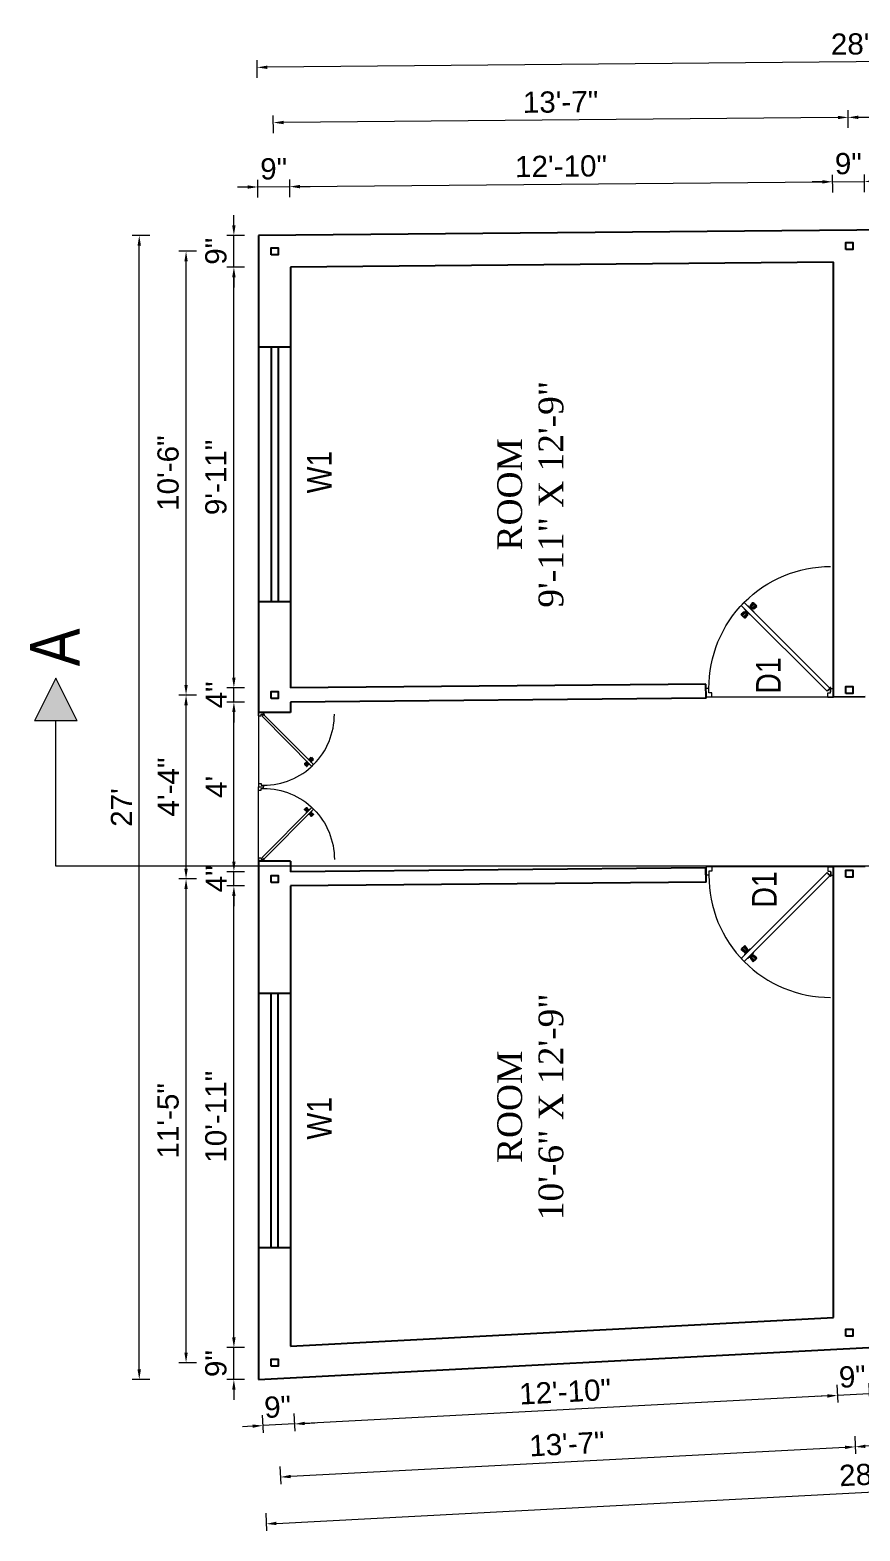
# Model space of a CAD drawing. Header units: inches. Extents: x 380359 to 404964, y -48881 to -44155.
# Drawn here: x 404428.2 to 404663, y -46523 to -46098.5 of the extents above; entities that cross this region are included whole.
import ezdxf

# ---------------------------------------------------------------- set-up
doc = ezdxf.new("R2010")
doc.units = ezdxf.units.IN
doc.header["$LTSCALE"] = 2
doc.header["$MEASUREMENT"] = 0
doc.header["$PDMODE"] = 34
doc.layers.get('0').update_dxf_attribs({"linetype": 'CONTINUOUS'})
doc.layers.get('DEFPOINTS').update_dxf_attribs({"color": 141, "linetype": 'CONTINUOUS'})
for name, color, linetype, lineweight in [('door', 20, 'CONTINUOUS', 35), ('DOOR & WIN', 1, 'CONTINUOUS', 25), ('PUERTAS', 7, 'CONTINUOUS', 9), ('steps', 253, 'CONTINUOUS', 20)]:
    doc.layers.add(name, color=color, linetype=linetype, lineweight=lineweight)
doc.styles.add('Lettring Text', font='arial.ttf')
doc.styles.get("Standard").update_dxf_attribs({"font": 'ARIALN.TTF'})
doc.dimstyles.new('Copy of Standard', dxfattribs={"dimtxt": 6, "dimasz": 2.875, "dimexe": 2, "dimexo": 4, "dimgap": 2, "dimtad": 1, "dimdec": 0, "dimrnd": 1, "dimzin": 0, "dimdsep": 46, "dimlunit": 4, "dimtxsty": 'Lettring Text', "dimcen": 0.1, "dimclrd": 7, "dimclre": 7, "dimclrt": 7, "dimazin": 0, "dimtfac": 0.645, "dimtdec": 0, "dimtmove": 1, "dimatfit": 0, "dimfxl": 3, "dimfxlon": 1, "dimtfillclr": 256, "dimtolj": 1, "dimtzin": 0, "dimlwd": -1, "dimlwe": -1, "dimarcsym": 2})

# ---------------------------------------------------------------- blocks, each defined once
blk = doc.blocks.new('2ft6in')
at = {"layer": 'PUERTAS', "color": 2}
for p, q in [((0.84, 2.1), (21.02, 22.28)), ((21.71, 21.6), (1.47, 1.37)), ((18.33, 21.76), (18.31, 21.77)), ((21.71, 21.6), (21.02, 22.28)), ((21.18, 18.9), (21.2, 18.89)), ((0, 2), (0, 0)), ((0.6, 2), (0, 2)), ((1.33, 0), (0, 0)), ((0.6, 1.26), (0.6, 2.04)), ((0.67, 1.26), (0.6, 1.26)), ((0.67, 1.26), (0.67, 2.01)), ((0.67, 1), (0.67, 1.26)), ((1.33, 1), (0.67, 1)), ((1.31, 1.53), (0.79, 2.06)), ((1.36, 1.58), (0.81, 2.12)), ((1.36, 1.58), (1.31, 1.53)), ((1.47, 1.37), (1.31, 1.53)), ((1.33, 0), (1.33, 1)), ((28.67, 0), (28.67, 1)), ((28.67, 1), (29.33, 1)), ((28.67, 0), (30, 0)), ((29.33, 1), (29.33, 2)), ((29.33, 2), (30, 2)), ((30, 0), (30, 2))]:
    blk.add_line(p, q, dxfattribs=at)
at = {"layer": 'PUERTAS', "color": 8}
for p, q in [((18.81, 20.78), (18.04, 21.4)), ((18.86, 20.83), (18.08, 21.46)), ((18.95, 20.92), (18.2, 21.58)), ((18.44, 21.9), (18.31, 21.77)), ((19.07, 21.03), (18.34, 21.72)), ((18.44, 21.9), (18.56, 22.02)), ((18.58, 22.01), (18.56, 22.02)), ((19.3, 21.26), (18.61, 22)), ((19.42, 21.38), (18.75, 22.14)), ((19.51, 21.48), (18.88, 22.26)), ((18.91, 20.27), (19.19, 20.69)), ((19.55, 21.53), (18.93, 22.3)), ((19.13, 20.8), (19.03, 20.9)), ((19.15, 20.82), (19.05, 20.92)), ((19.09, 20.44), (19.25, 20.76)), ((19.19, 20.87), (19.1, 20.96)), ((19.25, 20.93), (19.16, 21.02)), ((19.28, 20.63), (19.32, 20.83)), ((19.4, 21.08), (19.31, 21.17)), ((19.47, 21.15), (19.38, 21.24)), ((19.43, 20.78), (19.4, 20.9)), ((19.51, 21.19), (19.42, 21.28)), ((19.55, 20.91), (19.43, 20.94)), ((19.53, 21.21), (19.44, 21.3)), ((19.7, 21.06), (19.51, 21.01)), ((19.89, 21.24), (19.58, 21.08)), ((20.07, 21.42), (19.64, 21.15)), ((19.69, 19.49), (20.12, 19.76)), ((19.87, 19.67), (20.18, 19.83)), ((20.06, 19.85), (20.25, 19.9)), ((20.21, 20), (20.33, 19.97)), ((20.21, 19.38), (20.83, 18.61)), ((20.23, 19.7), (20.32, 19.61)), ((20.25, 19.72), (20.34, 19.63)), ((20.25, 19.43), (20.88, 18.65)), ((20.29, 19.76), (20.38, 19.67)), ((20.33, 20.13), (20.36, 20.01)), ((20.34, 19.53), (21, 18.77)), ((20.36, 19.83), (20.45, 19.74)), ((20.48, 20.28), (20.44, 20.08)), ((20.46, 19.64), (21.14, 18.91)), ((20.5, 19.98), (20.6, 19.89)), ((20.67, 20.47), (20.51, 20.15)), ((20.85, 20.64), (20.57, 20.22)), ((20.57, 20.04), (20.66, 19.95)), ((20.61, 20.09), (20.7, 19.99)), ((20.63, 20.11), (20.72, 20.01)), ((20.69, 19.87), (21.42, 19.19)), ((20.81, 19.99), (21.56, 19.33)), ((20.9, 20.08), (21.68, 19.45)), ((20.95, 20.13), (21.72, 19.51)), ((21.32, 19.01), (21.2, 18.89)), ((21.32, 19.01), (21.44, 19.14)), ((21.43, 19.15), (21.44, 19.14)), ((0, 0), (30, 0))]:
    blk.add_line(p, q, dxfattribs=at)
at = {"layer": 'PUERTAS', "color": 1}
for p, q in [((18.06, 21.44), (18.48, 21.86)), ((18.74, 20.79), (18.06, 21.34)), ((18.08, 21.51), (18.45, 21.88)), ((18.11, 21.49), (18.08, 21.51)), ((18.82, 22.25), (18.45, 21.88)), ((18.9, 22.28), (18.48, 21.86)), ((18.84, 22.23), (18.82, 22.25)), ((18.83, 20.8), (19.18, 21.15)), ((18.84, 20.21), (19.1, 20.6)), ((18.85, 20.11), (18.84, 20.12)), ((18.92, 20.89), (18.93, 20.88)), ((19.54, 21.59), (18.99, 22.27)), ((19.02, 20.88), (19.24, 21.1)), ((19.12, 20.8), (19.03, 20.89)), ((19.1, 20.7), (19.11, 20.69)), ((19.1, 20.6), (19.1, 20.6)), ((19.11, 20.79), (19.33, 21.01)), ((19.54, 21.5), (19.18, 21.15)), ((19.45, 21.31), (19.24, 21.1)), ((19.55, 21.22), (19.33, 21.01)), ((19.45, 21.41), (19.45, 21.41)), ((19.54, 21.22), (19.45, 21.31)), ((19.53, 19.43), (19.54, 19.42)), ((19.64, 21.23), (19.64, 21.23)), ((19.64, 19.42), (20.02, 19.67)), ((19.74, 21.24), (19.73, 21.23)), ((20.12, 21.49), (19.74, 21.24)), ((20.02, 19.67), (20.03, 19.68)), ((20.12, 19.68), (20.12, 19.68)), ((20.21, 19.69), (20.43, 19.9)), ((20.22, 21.48), (20.22, 21.49)), ((20.22, 19.41), (20.57, 19.76)), ((20.22, 19.69), (20.31, 19.6)), ((20.22, 19.32), (20.76, 18.64)), ((20.31, 19.6), (20.52, 19.81)), ((20.31, 19.5), (20.31, 19.5)), ((20.65, 20.12), (20.43, 19.9)), ((20.74, 20.03), (20.52, 19.81)), ((20.93, 20.11), (20.57, 19.76)), ((20.64, 20.11), (20.73, 20.02)), ((20.66, 20.31), (20.65, 20.31)), ((20.65, 20.21), (20.65, 20.22)), ((20.91, 20.7), (20.66, 20.31)), ((20.84, 20.02), (20.83, 20.03)), ((20.86, 18.63), (21.28, 19.05)), ((20.91, 20.8), (20.91, 20.79)), ((20.91, 18.68), (20.94, 18.66)), ((20.94, 18.66), (21.31, 19.03)), ((21.02, 20.12), (21.7, 19.57)), ((21.7, 19.47), (21.28, 19.05)), ((21.67, 19.4), (21.31, 19.03)), ((21.65, 19.42), (21.67, 19.4))]:
    blk.add_line(p, q, dxfattribs=at)
at = {"layer": 'PUERTAS', "color": 2}
for radius in [0.129, 0.0627]:
    blk.add_circle((0.68, 2.14), radius, dxfattribs=at)
at = {"layer": 'PUERTAS', "color": 8}
blk.add_arc((0.68, 2.14), 28.65, 359.72845, 90.03333, dxfattribs=at)
at = {"layer": 'PUERTAS', "color": 1}
for centre, start, end in [((18.78, 20.84), 231.07637, 315), ((18.89, 20.16), 135, 225), ((18.94, 22.23), 38.92363, 135), ((18.97, 20.93), 225, 315), ((19.16, 20.74), 135, 219.74275), ((19.06, 20.65), 315, 39.74275), ((19.4, 21.36), 315, 45), ((19.49, 21.55), 315, 38.92363), ((19.59, 19.47), 225, 315), ((19.6, 21.18), 50.25725, 135), ((19.68, 21.28), 230.25725, 315), ((20.07, 19.63), 50.25725, 135), ((20.17, 21.44), 45, 135), ((20.16, 19.73), 230.25725, 315), ((20.27, 19.36), 135, 218.92363), ((20.35, 19.55), 135, 225), ((20.7, 20.26), 135, 219.74275), ((20.6, 20.17), 315, 39.74275), ((20.78, 19.98), 45, 135), ((20.82, 18.68), 218.92363, 315), ((20.87, 20.75), 315, 45), ((20.98, 20.07), 51.07637, 135), ((21.65, 19.52), 315, 51.07637)]:
    blk.add_arc(centre, 0.0667, start, end, dxfattribs=at)
blk = doc.blocks.new('*U224')
at = {"color": 3, "xscale": -1}
blk.add_blockref('2ft6in', (42, 0), dxfattribs=at)
blk = doc.blocks.new('MAIN DLOOR')
at = {"layer": 'door', "color": 3, "yscale": 0.7999999999374268, "zscale": 0.7999999998966563, "rotation": 180}
for p, xscale in [((11264.75, 306.61), 0.7999999999592546), ((11245.55, 306.61), -0.7999999999592546)]:
    blk.add_blockref('*U224', p, dxfattribs=dict(at, xscale=xscale))
blk = doc.blocks.new('3ft')
at = {"layer": 'PUERTAS', "color": 6}
for p, q in [((1.01, 2.52), (25.23, 26.74)), ((26.05, 25.92), (1.77, 1.64)), ((26.05, 25.92), (25.23, 26.74)), ((0, 2.4), (0, 0)), ((0.72, 2.4), (0, 2.4)), ((1.6, 0), (0, 0)), ((0.72, 1.52), (0.72, 2.44)), ((0.8, 1.52), (0.72, 1.52)), ((0.8, 1.52), (0.8, 2.41)), ((0.8, 1.2), (0.8, 1.52)), ((1.6, 1.2), (0.8, 1.2)), ((1.57, 1.84), (0.94, 2.47)), ((1.63, 1.89), (0.97, 2.55)), ((1.63, 1.89), (1.57, 1.84)), ((1.77, 1.64), (1.57, 1.84)), ((1.6, 0), (1.6, 1.2)), ((34.4, 0), (34.4, 1.2)), ((34.4, 1.2), (35.2, 1.2)), ((34.4, 0), (36, 0)), ((35.2, 1.2), (35.2, 2.4)), ((35.2, 2.4), (36, 2.4)), ((36, 0), (36, 2.4))]:
    blk.add_line(p, q, dxfattribs=at)
at = {"layer": 'PUERTAS', "color": 8}
for p, q in [((22.57, 24.94), (21.65, 25.68)), ((22.63, 24.99), (21.69, 25.75)), ((22.74, 25.1), (21.84, 25.9)), ((22.13, 26.28), (21.98, 26.13)), ((22.88, 25.24), (22.01, 26.06)), ((22.13, 26.28), (22.27, 26.42)), ((22.29, 26.41), (22.27, 26.42)), ((23.16, 25.52), (22.34, 26.39)), ((23.3, 25.66), (22.5, 26.56)), ((23.41, 25.77), (22.65, 26.71)), ((23.46, 25.83), (22.72, 26.75)), ((23.36, 25.37), (23.25, 25.49)), ((23.41, 25.43), (23.3, 25.54)), ((23.44, 25.45), (23.33, 25.56)), ((23.87, 25.49), (23.49, 25.3)), ((24.08, 25.71), (23.57, 25.38)), ((22.69, 24.32), (23.02, 24.83)), ((22.95, 24.96), (22.84, 25.07)), ((22.98, 24.99), (22.86, 25.1)), ((23.03, 25.04), (22.91, 25.15)), ((22.91, 24.53), (23.1, 24.91)), ((23.11, 25.12), (22.99, 25.23)), ((23.13, 24.76), (23.18, 24.99)), ((23.28, 25.3), (23.17, 25.41)), ((23.31, 24.94), (23.28, 25.08)), ((23.46, 25.09), (23.32, 25.13)), ((23.64, 25.27), (23.41, 25.22)), ((23.63, 23.38), (24.14, 23.72)), ((23.84, 23.6), (24.22, 23.79)), ((24.07, 23.82), (24.3, 23.88)), ((24.25, 24), (24.39, 23.97)), ((24.25, 23.26), (24.99, 22.34)), ((24.27, 23.64), (24.38, 23.53)), ((24.3, 23.67), (24.41, 23.56)), ((24.3, 23.32), (25.06, 22.38)), ((24.35, 23.72), (24.46, 23.61)), ((24.4, 24.15), (24.43, 24.01)), ((24.41, 23.43), (25.2, 22.53)), ((24.43, 23.8), (24.54, 23.69)), ((24.58, 24.33), (24.52, 24.1)), ((24.55, 23.57), (25.37, 22.7)), ((24.6, 23.97), (24.72, 23.86)), ((24.8, 24.56), (24.61, 24.18)), ((25.02, 24.77), (24.68, 24.26)), ((24.68, 24.05), (24.79, 23.94)), ((24.73, 24.1), (24.85, 23.99)), ((24.76, 24.13), (24.87, 24.02)), ((24.83, 23.85), (25.7, 23.03)), ((24.97, 23.99), (25.87, 23.2)), ((25.08, 24.1), (26.02, 23.34)), ((25.14, 24.15), (26.06, 23.41)), ((25.58, 22.82), (25.43, 22.67)), ((25.58, 22.82), (25.73, 22.97)), ((25.72, 22.98), (25.73, 22.97)), ((0, 0), (36, 0))]:
    blk.add_line(p, q, dxfattribs=at)
at = {"layer": 'PUERTAS', "color": 1}
for p, q in [((21.67, 25.73), (22.17, 26.23)), ((22.49, 24.95), (21.67, 25.61)), ((21.7, 25.82), (22.14, 26.26)), ((21.73, 25.79), (21.7, 25.82)), ((22.58, 26.7), (22.14, 26.26)), ((22.67, 26.73), (22.17, 26.23)), ((22.61, 26.67), (22.58, 26.7)), ((23.45, 25.91), (22.79, 26.73)), ((23.44, 25.81), (23.02, 25.38)), ((23.34, 25.58), (23.08, 25.32)), ((23.46, 25.47), (23.19, 25.21)), ((23.33, 25.7), (23.34, 25.69)), ((23.45, 25.46), (23.33, 25.57)), ((23.57, 25.47), (23.57, 25.47)), ((24.15, 25.79), (23.68, 25.48)), ((23.68, 25.48), (23.68, 25.48)), ((24.27, 25.78), (24.26, 25.79)), ((22.6, 24.96), (23.02, 25.38)), ((22.61, 24.25), (22.92, 24.72)), ((22.62, 24.13), (22.61, 24.14)), ((22.7, 25.07), (22.71, 25.06)), ((22.82, 25.06), (23.08, 25.32)), ((22.94, 24.95), (22.83, 25.07)), ((22.92, 24.72), (22.92, 24.72)), ((22.93, 24.94), (23.19, 25.21)), ((22.93, 24.84), (22.93, 24.83)), ((23.44, 23.31), (23.45, 23.3)), ((23.56, 23.3), (24.03, 23.61)), ((24.03, 23.61), (24.03, 23.62)), ((24.14, 23.62), (24.14, 23.62)), ((24.25, 23.62), (24.51, 23.89)), ((24.26, 23.29), (24.69, 23.71)), ((24.26, 23.63), (24.37, 23.52)), ((24.26, 23.18), (24.92, 22.37)), ((24.37, 23.52), (24.63, 23.77)), ((24.37, 23.4), (24.37, 23.4)), ((24.78, 24.15), (24.51, 23.89)), ((24.89, 24.03), (24.63, 23.77)), ((25.11, 24.14), (24.69, 23.71)), ((24.77, 24.14), (24.88, 24.03)), ((24.79, 24.38), (24.78, 24.37)), ((24.78, 24.26), (24.78, 24.26)), ((25.1, 24.84), (24.79, 24.38)), ((25, 24.03), (25, 24.03)), ((25.04, 22.36), (25.54, 22.86)), ((25.09, 24.96), (25.1, 24.95)), ((25.1, 22.42), (25.13, 22.39)), ((25.13, 22.39), (25.57, 22.83)), ((25.22, 24.14), (26.03, 23.48)), ((26.04, 23.37), (25.54, 22.86)), ((26.01, 23.27), (25.57, 22.83)), ((25.98, 23.3), (26.01, 23.27))]:
    blk.add_line(p, q, dxfattribs=at)
at = {"layer": 'PUERTAS', "color": 2}
for p, q in [((21.99, 26.11), (21.98, 26.13)), ((25.42, 22.68), (25.43, 22.67))]:
    blk.add_line(p, q, dxfattribs=at)
at = {"layer": 'PUERTAS', "color": 6}
for radius in [0.155, 0.0752]:
    blk.add_circle((0.82, 2.56), radius, dxfattribs=at)
blk.add_arc((0.82, 2.56), 34.38, 359.7285, 90.0333, dxfattribs=at)
at = {"layer": 'PUERTAS', "color": 1}
for centre, start, end in [((22.73, 26.68), 38.9236, 135), ((23.28, 25.63), 315, 45), ((23.39, 25.86), 315, 38.9236), ((23.51, 25.41), 50.2572, 135), ((23.62, 25.53), 230.2572, 315), ((24.2, 25.73), 45, 135), ((22.54, 25.01), 231.0764, 315), ((22.67, 24.2), 135, 225), ((22.77, 25.12), 225, 315), ((22.99, 24.89), 135, 219.7428), ((22.87, 24.78), 315, 39.7428), ((23.51, 23.36), 225, 315), ((24.09, 23.56), 50.2572, 135), ((24.2, 23.68), 230.2572, 315), ((24.32, 23.23), 135, 218.9236), ((24.42, 23.46), 135, 225), ((24.84, 24.31), 135, 219.7428), ((24.72, 24.21), 315, 39.7428), ((24.94, 23.98), 45, 135), ((24.98, 22.42), 218.9236, 315), ((25.04, 24.89), 315, 45), ((25.17, 24.08), 51.0764, 135), ((25.98, 23.42), 315, 51.0764)]:
    blk.add_arc(centre, 0.08, start, end, dxfattribs=at)
blk = doc.blocks.new('*U222')
at = {"color": 3, "xscale": -1}
blk.add_blockref('3ft', (42, 0), dxfattribs=at)
blk = doc.blocks.new('*D497')
at = {"layer": 'DEFPOINTS', "color": 0, "ltscale": 0.5, "transparency": 16777216}
for p in [(404485.9, -46471.16), (404492.9, -46471.16), (404492.9, -46480.17)]:
    blk.add_point(p, dxfattribs=at)
at = {"layer": 'steps', "color": 7, "ltscale": 0.5, "transparency": 16777216}
for p, q in [((404485.9, -46468.28), (404485.9, -46465.41)), ((404488.9, -46471.16), (404483.9, -46471.16)), ((404485.9, -46480.17), (404485.9, -46471.16)), ((404488.9, -46480.17), (404483.9, -46480.17)), ((404485.9, -46483.05), (404485.9, -46485.92))]:
    blk.add_line(p, q, dxfattribs=at)
for points in [[(404485.42, -46468.28), (404486.38, -46468.28), (404485.9, -46471.16)], [(404485.42, -46483.05), (404486.38, -46483.05), (404485.9, -46480.17)]]:
    blk.add_solid(points, dxfattribs=at)
at = {"layer": 'steps', "color": 7, "ltscale": 0.5, "transparency": 16777216, "insert": (404480.84, -46475.66), "char_height": 6, "attachment_point": 5, "rotation": 90, "style": 'Lettring Text'}
blk.add_mtext('\\A1;9"', dxfattribs=at)
blk = doc.blocks.new('*D498')
at = {"layer": 'DEFPOINTS', "color": 0, "ltscale": 0.5, "transparency": 16777216}
for p in [(404485.9, -46340.57), (404501.9, -46340.57), (404492.9, -46471.16)]:
    blk.add_point(p, dxfattribs=at)
at = {"layer": 'steps', "color": 7, "ltscale": 0.5, "transparency": 16777216}
for p, q in [((404488.9, -46340.57), (404483.9, -46340.57)), ((404485.9, -46468.28), (404485.9, -46343.44)), ((404488.9, -46471.16), (404483.9, -46471.16))]:
    blk.add_line(p, q, dxfattribs=at)
for points in [[(404485.42, -46343.44), (404486.38, -46343.44), (404485.9, -46340.57)], [(404485.42, -46468.28), (404486.38, -46468.28), (404485.9, -46471.16)]]:
    blk.add_solid(points, dxfattribs=at)
at = {"layer": 'steps', "color": 7, "ltscale": 0.5, "transparency": 16777216, "insert": (404480.84, -46405.86), "char_height": 6, "attachment_point": 5, "rotation": 90, "style": 'Lettring Text'}
blk.add_mtext('\\A1;10\'-11"', dxfattribs=at)
blk = doc.blocks.new('*D499')
at = {"layer": 'DEFPOINTS', "color": 0, "ltscale": 0.5, "transparency": 16777216}
for p in [(404485.9, -46336.57), (404501.9, -46336.57), (404501.9, -46340.57)]:
    blk.add_point(p, dxfattribs=at)
at = {"layer": 'steps', "color": 7, "ltscale": 0.5, "transparency": 16777216}
for p, q in [((404485.9, -46333.69), (404485.9, -46330.82)), ((404488.9, -46336.57), (404483.9, -46336.57)), ((404485.9, -46340.57), (404485.9, -46336.57)), ((404488.9, -46340.57), (404483.9, -46340.57)), ((404485.9, -46343.44), (404485.9, -46346.32))]:
    blk.add_line(p, q, dxfattribs=at)
for points in [[(404485.42, -46333.69), (404486.38, -46333.69), (404485.9, -46336.57)], [(404485.42, -46343.44), (404486.38, -46343.44), (404485.9, -46340.57)]]:
    blk.add_solid(points, dxfattribs=at)
at = {"layer": 'steps', "color": 7, "ltscale": 0.5, "transparency": 16777216, "insert": (404480.9, -46338.57), "char_height": 6, "attachment_point": 5, "rotation": 90, "style": 'Lettring Text'}
blk.add_mtext('\\A1;4"', dxfattribs=at)
blk = doc.blocks.new('*D500')
at = {"layer": 'DEFPOINTS', "color": 0, "ltscale": 0.5, "transparency": 16777216}
for p in [(404485.9, -46288.57), (404501.9, -46288.57), (404501.9, -46336.57)]:
    blk.add_point(p, dxfattribs=at)
at = {"layer": 'steps', "color": 7, "ltscale": 0.5, "transparency": 16777216}
for p, q in [((404488.9, -46288.57), (404483.9, -46288.57)), ((404485.9, -46333.69), (404485.9, -46291.44)), ((404488.9, -46336.57), (404483.9, -46336.57))]:
    blk.add_line(p, q, dxfattribs=at)
for points in [[(404485.42, -46291.44), (404486.38, -46291.44), (404485.9, -46288.57)], [(404485.42, -46333.69), (404486.38, -46333.69), (404485.9, -46336.57)]]:
    blk.add_solid(points, dxfattribs=at)
at = {"layer": 'steps', "color": 7, "ltscale": 0.5, "transparency": 16777216, "insert": (404480.9, -46312.57), "char_height": 6, "attachment_point": 5, "rotation": 90, "style": 'Lettring Text'}
blk.add_mtext("\\A1;4'", dxfattribs=at)
blk = doc.blocks.new('*D501')
at = {"layer": 'DEFPOINTS', "color": 0, "ltscale": 0.5, "transparency": 16777216}
for p in [(404485.9, -46284.57), (404501.9, -46284.57), (404501.9, -46288.57)]:
    blk.add_point(p, dxfattribs=at)
at = {"layer": 'steps', "color": 7, "ltscale": 0.5, "transparency": 16777216}
for p, q in [((404485.9, -46281.69), (404485.9, -46278.82)), ((404488.9, -46284.57), (404483.9, -46284.57)), ((404485.9, -46288.57), (404485.9, -46284.57)), ((404488.9, -46288.57), (404483.9, -46288.57)), ((404485.9, -46291.44), (404485.9, -46294.32))]:
    blk.add_line(p, q, dxfattribs=at)
for points in [[(404485.42, -46281.69), (404486.38, -46281.69), (404485.9, -46284.57)], [(404485.42, -46291.44), (404486.38, -46291.44), (404485.9, -46288.57)]]:
    blk.add_solid(points, dxfattribs=at)
at = {"layer": 'steps', "color": 7, "ltscale": 0.5, "transparency": 16777216, "insert": (404480.9, -46286.57), "char_height": 6, "attachment_point": 5, "rotation": 90, "style": 'Lettring Text'}
blk.add_mtext('\\A1;4"', dxfattribs=at)
blk = doc.blocks.new('*D502')
at = {"layer": 'DEFPOINTS', "color": 0, "ltscale": 0.5, "transparency": 16777216}
for p in [(404485.9, -46165.56), (404501.9, -46165.56), (404501.9, -46284.57)]:
    blk.add_point(p, dxfattribs=at)
at = {"layer": 'steps', "color": 7, "ltscale": 0.5, "transparency": 16777216}
for p, q in [((404488.9, -46165.56), (404483.9, -46165.56)), ((404485.9, -46281.69), (404485.9, -46168.44)), ((404488.9, -46284.57), (404483.9, -46284.57))]:
    blk.add_line(p, q, dxfattribs=at)
for points in [[(404485.42, -46168.44), (404486.38, -46168.44), (404485.9, -46165.56)], [(404485.42, -46281.69), (404486.38, -46281.69), (404485.9, -46284.57)]]:
    blk.add_solid(points, dxfattribs=at)
at = {"layer": 'steps', "color": 7, "ltscale": 0.5, "transparency": 16777216, "insert": (404480.84, -46225.06), "char_height": 6, "attachment_point": 5, "rotation": 90, "style": 'Lettring Text'}
blk.add_mtext('\\A1;9\'-11"', dxfattribs=at)
blk = doc.blocks.new('*D503')
at = {"layer": 'DEFPOINTS', "color": 0, "ltscale": 0.5, "transparency": 16777216}
for p in [(404485.9, -46156.64), (404492.9, -46156.64), (404501.9, -46165.56)]:
    blk.add_point(p, dxfattribs=at)
at = {"layer": 'steps', "color": 7, "ltscale": 0.5, "transparency": 16777216}
for p, q in [((404485.9, -46153.77), (404485.9, -46150.89)), ((404488.9, -46156.64), (404483.9, -46156.64)), ((404485.9, -46165.56), (404485.9, -46156.64)), ((404488.9, -46165.56), (404483.9, -46165.56)), ((404485.9, -46168.44), (404485.9, -46171.31))]:
    blk.add_line(p, q, dxfattribs=at)
for points in [[(404485.42, -46153.77), (404486.38, -46153.77), (404485.9, -46156.64)], [(404485.42, -46168.44), (404486.38, -46168.44), (404485.9, -46165.56)]]:
    blk.add_solid(points, dxfattribs=at)
at = {"layer": 'steps', "color": 7, "ltscale": 0.5, "transparency": 16777216, "insert": (404480.84, -46161.1), "char_height": 6, "attachment_point": 5, "rotation": 90, "style": 'Lettring Text'}
blk.add_mtext('\\A1;9"', dxfattribs=at)
blk = doc.blocks.new('*D504')
at = {"layer": 'DEFPOINTS', "color": 0, "ltscale": 0.5, "transparency": 16777216}
for p in [(404472.37, -46338.61), (404497.4, -46338.61), (404497.4, -46475.43)]:
    blk.add_point(p, dxfattribs=at)
at = {"layer": 'steps', "color": 7, "ltscale": 0.5, "transparency": 16777216}
for p, q in [((404475.37, -46338.61), (404470.37, -46338.61)), ((404472.37, -46472.55), (404472.37, -46341.48)), ((404475.37, -46475.43), (404470.37, -46475.43))]:
    blk.add_line(p, q, dxfattribs=at)
for points in [[(404471.89, -46341.48), (404472.85, -46341.48), (404472.37, -46338.61)], [(404471.89, -46472.55), (404472.85, -46472.55), (404472.37, -46475.43)]]:
    blk.add_solid(points, dxfattribs=at)
at = {"layer": 'steps', "color": 7, "ltscale": 0.5, "transparency": 16777216, "insert": (404467.31, -46407.02), "char_height": 6, "attachment_point": 5, "rotation": 90, "style": 'Lettring Text'}
blk.add_mtext('\\A1;11\'-5"', dxfattribs=at)
blk = doc.blocks.new('*D505')
at = {"layer": 'DEFPOINTS', "color": 0, "ltscale": 0.5, "transparency": 16777216}
for p in [(404472.37, -46286.61), (404497.4, -46286.61), (404497.4, -46338.61)]:
    blk.add_point(p, dxfattribs=at)
at = {"layer": 'steps', "color": 7, "ltscale": 0.5, "transparency": 16777216}
for p, q in [((404475.37, -46286.61), (404470.37, -46286.61)), ((404472.37, -46335.73), (404472.37, -46289.48)), ((404475.37, -46338.61), (404470.37, -46338.61))]:
    blk.add_line(p, q, dxfattribs=at)
for points in [[(404471.89, -46289.48), (404472.85, -46289.48), (404472.37, -46286.61)], [(404471.89, -46335.73), (404472.85, -46335.73), (404472.37, -46338.61)]]:
    blk.add_solid(points, dxfattribs=at)
at = {"layer": 'steps', "color": 7, "ltscale": 0.5, "transparency": 16777216, "insert": (404467.37, -46312.61), "char_height": 6, "attachment_point": 5, "rotation": 90, "style": 'Lettring Text'}
blk.add_mtext('\\A1;4\'-4"', dxfattribs=at)
blk = doc.blocks.new('*D506')
at = {"layer": 'DEFPOINTS', "color": 0, "ltscale": 0.5, "transparency": 16777216}
for p in [(404472.37, -46161.1), (404497.4, -46161.1), (404497.4, -46286.61)]:
    blk.add_point(p, dxfattribs=at)
at = {"layer": 'steps', "color": 7, "ltscale": 0.5, "transparency": 16777216}
for p, q in [((404475.37, -46161.1), (404470.37, -46161.1)), ((404472.37, -46283.73), (404472.37, -46163.98)), ((404475.37, -46286.61), (404470.37, -46286.61))]:
    blk.add_line(p, q, dxfattribs=at)
for points in [[(404471.89, -46163.98), (404472.85, -46163.98), (404472.37, -46161.1)], [(404471.89, -46283.73), (404472.85, -46283.73), (404472.37, -46286.61)]]:
    blk.add_solid(points, dxfattribs=at)
at = {"layer": 'steps', "color": 7, "ltscale": 0.5, "transparency": 16777216, "insert": (404467.31, -46223.85), "char_height": 6, "attachment_point": 5, "rotation": 90, "style": 'Lettring Text'}
blk.add_mtext('\\A1;10\'-6"', dxfattribs=at)
blk = doc.blocks.new('*D507')
at = {"layer": 'DEFPOINTS', "color": 0, "ltscale": 0.5, "transparency": 16777216}
for p in [(404459.13, -46156.64), (404492.9, -46156.64), (404492.9, -46480.17)]:
    blk.add_point(p, dxfattribs=at)
at = {"layer": 'steps', "color": 7, "ltscale": 0.5, "transparency": 16777216}
for p, q in [((404462.13, -46156.64), (404457.13, -46156.64)), ((404459.13, -46477.3), (404459.13, -46159.52)), ((404462.13, -46480.17), (404457.13, -46480.17))]:
    blk.add_line(p, q, dxfattribs=at)
for points in [[(404458.65, -46159.52), (404459.61, -46159.52), (404459.13, -46156.64)], [(404458.65, -46477.3), (404459.61, -46477.3), (404459.13, -46480.17)]]:
    blk.add_solid(points, dxfattribs=at)
at = {"layer": 'steps', "color": 7, "ltscale": 0.5, "transparency": 16777216, "insert": (404454.12, -46318.41), "char_height": 6, "attachment_point": 5, "rotation": 90, "style": 'Lettring Text'}
blk.add_mtext("\\A1;27'", dxfattribs=at)
blk = doc.blocks.new('*D510')
at = {"layer": 'DEFPOINTS', "color": 0, "ltscale": 0.5, "transparency": 16777216}
for p in [(404655.44, -46462.14), (404664.44, -46462.14), (404656.62, -46484.67)]:
    blk.add_point(p, dxfattribs=at)
at = {"layer": 'steps', "color": 7, "ltscale": 0.5, "transparency": 16777216}
for p, q in [((404656.46, -46481.67), (404656.72, -46486.66)), ((404665.44, -46481.2), (404665.7, -46486.19)), ((404653.75, -46484.82), (404650.88, -46484.97)), ((404665.59, -46484.2), (404656.62, -46484.67)), ((404668.47, -46484.04), (404671.34, -46483.89))]:
    blk.add_line(p, q, dxfattribs=at)
for points in [[(404668.44, -46483.57), (404668.49, -46484.52), (404665.59, -46484.2)], [(404653.72, -46484.34), (404653.77, -46485.3), (404656.62, -46484.67)]]:
    blk.add_solid(points, dxfattribs=at)
at = {"layer": 'steps', "color": 7, "ltscale": 0.5, "transparency": 16777216, "insert": (404660.84, -46479.37), "char_height": 6, "attachment_point": 5, "rotation": 3.008, "style": 'Lettring Text'}
blk.add_mtext('\\A1;9"', dxfattribs=at)
blk = doc.blocks.new('*D511')
at = {"layer": 'DEFPOINTS', "color": 0, "ltscale": 0.5, "transparency": 16777216}
for p in [(404655.44, -46462.14), (404501.9, -46470.69), (404503.06, -46492.74)]:
    blk.add_point(p, dxfattribs=at)
at = {"layer": 'steps', "color": 7, "ltscale": 0.5, "transparency": 16777216}
for p, q in [((404656.46, -46481.67), (404656.72, -46486.66)), ((404653.75, -46484.82), (404505.93, -46492.59)), ((404502.9, -46489.74), (404503.16, -46494.73))]:
    blk.add_line(p, q, dxfattribs=at)
for points in [[(404653.72, -46484.34), (404653.77, -46485.3), (404656.62, -46484.67)], [(404505.9, -46492.11), (404505.96, -46493.06), (404503.06, -46492.74)]]:
    blk.add_solid(points, dxfattribs=at)
at = {"layer": 'steps', "color": 7, "ltscale": 0.5, "transparency": 16777216, "insert": (404579.57, -46483.64), "char_height": 6, "attachment_point": 5, "rotation": 3.008, "style": 'Lettring Text'}
blk.add_mtext('\\A1;12\'-10"', dxfattribs=at)
blk = doc.blocks.new('*D474')
at = {"layer": 'DEFPOINTS', "color": 0, "ltscale": 0.5, "transparency": 16777216}
for p in [(404501.9, -46470.69), (404492.9, -46471.16), (404494.06, -46493.21)]:
    blk.add_point(p, dxfattribs=at)
at = {"layer": 'steps', "color": 7, "ltscale": 0.5, "transparency": 16777216}
for p, q in [((404493.9, -46490.21), (404494.16, -46495.21)), ((404502.9, -46489.74), (404503.16, -46494.73)), ((404491.19, -46493.36), (404488.32, -46493.51)), ((404503.06, -46492.74), (404494.06, -46493.21)), ((404505.93, -46492.59), (404508.8, -46492.43))]:
    blk.add_line(p, q, dxfattribs=at)
for points in [[(404505.9, -46492.11), (404505.96, -46493.06), (404503.06, -46492.74)], [(404491.16, -46492.88), (404491.21, -46493.84), (404494.06, -46493.21)]]:
    blk.add_solid(points, dxfattribs=at)
at = {"layer": 'steps', "color": 7, "ltscale": 0.5, "transparency": 16777216, "insert": (404498.29, -46487.92), "char_height": 6, "attachment_point": 5, "rotation": 3.008, "style": 'Lettring Text'}
blk.add_mtext('\\A1;9"', dxfattribs=at)
blk = doc.blocks.new('*D475')
at = {"layer": 'DEFPOINTS', "color": 0, "ltscale": 0.5, "transparency": 16777216}
for p in [(404823.94, -46458.27), (404659.94, -46466.89), (404661.63, -46499.21)]:
    blk.add_point(p, dxfattribs=at)
at = {"layer": 'steps', "color": 7, "ltscale": 0.5, "transparency": 16777216}
for p, q in [((404825.48, -46487.6), (404825.74, -46492.59)), ((404822.76, -46490.74), (404664.51, -46499.06)), ((404661.48, -46496.21), (404661.74, -46501.21))]:
    blk.add_line(p, q, dxfattribs=at)
for points in [[(404822.74, -46490.26), (404822.79, -46491.22), (404825.63, -46490.59)], [(404664.48, -46498.58), (404664.53, -46499.54), (404661.63, -46499.21)]]:
    blk.add_solid(points, dxfattribs=at)
at = {"layer": 'steps', "color": 7, "ltscale": 0.5, "transparency": 16777216, "insert": (404743.37, -46489.84), "char_height": 6, "attachment_point": 5, "rotation": 3.008, "style": 'Lettring Text'}
blk.add_mtext('\\A1;13\'-8"', dxfattribs=at)
blk = doc.blocks.new('*D476')
at = {"layer": 'DEFPOINTS', "color": 0, "ltscale": 0.5, "transparency": 16777216}
for p in [(404659.94, -46466.89), (404497.4, -46475.43), (404499.1, -46507.75)]:
    blk.add_point(p, dxfattribs=at)
at = {"layer": 'steps', "color": 7, "ltscale": 0.5, "transparency": 16777216}
for p, q in [((404661.48, -46496.21), (404661.74, -46501.21)), ((404658.76, -46499.36), (404501.97, -46507.6)), ((404498.94, -46504.75), (404499.2, -46509.75))]:
    blk.add_line(p, q, dxfattribs=at)
for points in [[(404658.74, -46498.88), (404658.79, -46499.84), (404661.63, -46499.21)], [(404501.94, -46507.12), (404501.99, -46508.08), (404499.1, -46507.75)]]:
    blk.add_solid(points, dxfattribs=at)
at = {"layer": 'steps', "color": 7, "ltscale": 0.5, "transparency": 16777216, "insert": (404580.1, -46498.42), "char_height": 6, "attachment_point": 5, "rotation": 3.008, "style": 'Lettring Text'}
blk.add_mtext('\\A1;13\'-7"', dxfattribs=at)
blk = doc.blocks.new('*D477')
at = {"layer": 'DEFPOINTS', "color": 0, "ltscale": 0.5, "transparency": 16777216}
for p in [(404828.44, -46462.54), (404492.9, -46480.17), (404830.58, -46503.37)]:
    blk.add_point(p, dxfattribs=at)
at = {"layer": 'steps', "color": 7, "ltscale": 0.5, "transparency": 16777216}
for p, q in [((404830.42, -46500.38), (404830.69, -46505.37)), ((404497.92, -46520.85), (404827.71, -46503.52)), ((404494.89, -46518.01), (404495.15, -46523))]:
    blk.add_line(p, q, dxfattribs=at)
for points in [[(404827.69, -46503.04), (404827.74, -46504), (404830.58, -46503.37)], [(404497.89, -46520.38), (404497.94, -46521.33), (404495.05, -46521)]]:
    blk.add_solid(points, dxfattribs=at)
at = {"layer": 'steps', "color": 7, "ltscale": 0.5, "transparency": 16777216, "insert": (404662.55, -46507.13), "char_height": 6, "attachment_point": 5, "rotation": 3.008, "style": 'Lettring Text'}
blk.add_mtext("\\A1;28'", dxfattribs=at)
blk = doc.blocks.new('*D478')
at = {"layer": 'DEFPOINTS', "color": 0, "ltscale": 0.5, "transparency": 16777216}
for p in [(404501.69, -46142.83), (404492.9, -46165.64), (404501.9, -46165.56)]:
    blk.add_point(p, dxfattribs=at)
at = {"layer": 'steps', "color": 7, "ltscale": 0.5, "transparency": 16777216}
for p, q in [((404489.82, -46142.94), (404486.94, -46142.97)), ((404492.72, -46145.92), (404492.68, -46140.92)), ((404492.69, -46142.92), (404501.69, -46142.83)), ((404501.72, -46145.83), (404501.68, -46140.83)), ((404504.57, -46142.81), (404507.44, -46142.78))]:
    blk.add_line(p, q, dxfattribs=at)
for points in [[(404489.82, -46142.46), (404489.82, -46143.42), (404492.69, -46142.92)], [(404504.57, -46142.33), (404504.57, -46143.29), (404501.69, -46142.83)]]:
    blk.add_solid(points, dxfattribs=at)
at = {"layer": 'steps', "color": 7, "ltscale": 0.5, "transparency": 16777216, "insert": (404497.15, -46137.81), "char_height": 6, "attachment_point": 5, "rotation": 0.5182, "style": 'Lettring Text'}
blk.add_mtext('\\A1;9"', dxfattribs=at)
blk = doc.blocks.new('*D479')
at = {"layer": 'DEFPOINTS', "color": 0, "ltscale": 0.5, "transparency": 16777216}
for p in [(404655.23, -46141.45), (404655.44, -46164.17), (404501.9, -46165.56)]:
    blk.add_point(p, dxfattribs=at)
at = {"layer": 'steps', "color": 7, "ltscale": 0.5, "transparency": 16777216}
for p, q in [((404655.26, -46144.45), (404655.21, -46139.45)), ((404501.72, -46145.83), (404501.68, -46140.83)), ((404504.57, -46142.81), (404652.36, -46141.47))]:
    blk.add_line(p, q, dxfattribs=at)
for points in [[(404504.57, -46142.33), (404504.57, -46143.29), (404501.69, -46142.83)], [(404652.35, -46140.99), (404652.36, -46141.95), (404655.23, -46141.45)]]:
    blk.add_solid(points, dxfattribs=at)
at = {"layer": 'steps', "color": 7, "ltscale": 0.5, "transparency": 16777216, "insert": (404578.42, -46137.08), "char_height": 6, "attachment_point": 5, "rotation": 0.5182, "style": 'Lettring Text'}
blk.add_mtext('\\A1;12\'-10"', dxfattribs=at)
blk = doc.blocks.new('*D480')
at = {"layer": 'DEFPOINTS', "color": 0, "ltscale": 0.5, "transparency": 16777216}
for p in [(404664.23, -46141.36), (404655.44, -46164.17), (404664.44, -46164.09)]:
    blk.add_point(p, dxfattribs=at)
at = {"layer": 'steps', "color": 7, "ltscale": 0.5, "transparency": 16777216}
for p, q in [((404655.26, -46144.45), (404655.21, -46139.45)), ((404664.26, -46144.36), (404664.21, -46139.36)), ((404652.36, -46141.47), (404649.48, -46141.5)), ((404655.23, -46141.45), (404664.23, -46141.36)), ((404667.11, -46141.34), (404669.98, -46141.31))]:
    blk.add_line(p, q, dxfattribs=at)
for points in [[(404652.35, -46140.99), (404652.36, -46141.95), (404655.23, -46141.45)], [(404667.1, -46140.86), (404667.11, -46141.82), (404664.23, -46141.36)]]:
    blk.add_solid(points, dxfattribs=at)
at = {"layer": 'steps', "color": 7, "ltscale": 0.5, "transparency": 16777216, "insert": (404659.68, -46136.34), "char_height": 6, "attachment_point": 5, "rotation": 0.5182, "style": 'Lettring Text'}
blk.add_mtext('\\A1;9"', dxfattribs=at)
blk = doc.blocks.new('*D483')
at = {"layer": 'DEFPOINTS', "color": 0, "ltscale": 0.5, "transparency": 16777216}
for p in [(404497.07, -46124.71), (404659.94, -46159.63), (404497.4, -46161.1)]:
    blk.add_point(p, dxfattribs=at)
at = {"layer": 'steps', "color": 7, "ltscale": 0.5, "transparency": 16777216}
for p, q in [((404497.1, -46127.71), (404497.05, -46122.71)), ((404659.63, -46126.24), (404659.59, -46121.24)), ((404656.73, -46123.27), (404499.95, -46124.69))]:
    blk.add_line(p, q, dxfattribs=at)
for points in [[(404656.73, -46122.79), (404656.74, -46123.75), (404659.61, -46123.24)], [(404499.94, -46124.21), (404499.95, -46125.17), (404497.07, -46124.71)]]:
    blk.add_solid(points, dxfattribs=at)
at = {"layer": 'steps', "color": 7, "ltscale": 0.5, "transparency": 16777216, "insert": (404578.29, -46118.91), "char_height": 6, "attachment_point": 5, "rotation": 0.5182, "style": 'Lettring Text'}
blk.add_mtext('\\A1;13\'-7"', dxfattribs=at)
blk = doc.blocks.new('*D484')
at = {"layer": 'DEFPOINTS', "color": 0, "ltscale": 0.5, "transparency": 16777216}
for p in [(404823.61, -46121.76), (404659.94, -46159.63), (404823.94, -46158.15)]:
    blk.add_point(p, dxfattribs=at)
at = {"layer": 'steps', "color": 7, "ltscale": 0.5, "transparency": 16777216}
for p, q in [((404659.63, -46126.24), (404659.59, -46121.24)), ((404662.48, -46123.22), (404820.73, -46121.79)), ((404823.63, -46124.76), (404823.59, -46119.76))]:
    blk.add_line(p, q, dxfattribs=at)
for points in [[(404662.48, -46122.74), (404662.49, -46123.7), (404659.61, -46123.24)], [(404820.73, -46121.31), (404820.74, -46122.27), (404823.61, -46121.76)]]:
    blk.add_solid(points, dxfattribs=at)
at = {"layer": 'steps', "color": 7, "ltscale": 0.5, "transparency": 16777216, "insert": (404741.56, -46117.44), "char_height": 6, "attachment_point": 5, "rotation": 0.5182, "style": 'Lettring Text'}
blk.add_mtext('\\A1;13\'-8"', dxfattribs=at)
blk = doc.blocks.new('*D485')
at = {"layer": 'DEFPOINTS', "color": 0, "ltscale": 0.5, "transparency": 16777216}
for p in [(404492.47, -46109.1), (404492.9, -46156.64), (404828.44, -46153.61)]:
    blk.add_point(p, dxfattribs=at)
at = {"layer": 'steps', "color": 7, "ltscale": 0.5, "transparency": 16777216}
for p, q in [((404828.03, -46109.07), (404827.99, -46104.07)), ((404492.5, -46112.1), (404492.45, -46107.1)), ((404825.13, -46106.09), (404495.35, -46109.08))]:
    blk.add_line(p, q, dxfattribs=at)
for points in [[(404825.13, -46105.61), (404825.14, -46106.57), (404828.01, -46106.07)], [(404495.34, -46108.6), (404495.35, -46109.55), (404492.47, -46109.1)]]:
    blk.add_solid(points, dxfattribs=at)
at = {"layer": 'steps', "color": 7, "ltscale": 0.5, "transparency": 16777216, "insert": (404660.19, -46102.52), "char_height": 6, "attachment_point": 5, "rotation": 0.5182, "style": 'Lettring Text'}
blk.add_mtext("\\A1;28'", dxfattribs=at)

msp = doc.modelspace()

# ---------------------------------------------------------------- hatches: boundary and pattern name
at = {"linetype": 'ByBlock', "lineweight": 5}
msp.add_hatch(color=7, dxfattribs=at).paths.add_polyline_path([(404435.53, -46281.86), (404441.53, -46293.86), (404429.53, -46293.86)])

# ---------------------------------------------------------------- linework, layer by layer
at = {"ltscale": 0.5}
for p, q in [((404828.44, -46153.61), (404492.9, -46156.64)), ((404492.9, -46156.64), (404492.9, -46291.57)), ((404655.44, -46164.17), (404501.9, -46165.56)), ((404655.44, -46287.18), (404655.44, -46164.17)), ((404501.9, -46165.56), (404501.9, -46284.57)), ((404492.9, -46188.1), (404501.9, -46188.1)), ((404496.4, -46188.1), (404496.4, -46260.1)), ((404498.4, -46188.1), (404498.4, -46260.1)), ((404492.9, -46260.1), (404501.9, -46260.1)), ((404619.4, -46283.5), (404501.9, -46284.57)), ((404619.44, -46287.5), (404619.4, -46283.5)), ((404619.44, -46287.5), (404501.9, -46288.57)), ((404664.44, -46287.1), (404655.44, -46287.18)), ((404501.9, -46291.57), (404492.9, -46291.57)), ((404492.9, -46333.57), (404492.9, -46480.17)), ((404501.9, -46333.57), (404492.9, -46333.57)), ((404619.4, -46335.5), (404501.9, -46336.57)), ((404619.44, -46339.5), (404619.4, -46335.5)), ((404664.44, -46335.1), (404655.4, -46335.18)), ((404655.44, -46462.62), (404655.44, -46335.18)), ((404619.44, -46339.5), (404501.9, -46340.57)), ((404501.9, -46340.57), (404501.9, -46470.69)), ((404492.9, -46370.87), (404501.9, -46370.87)), ((404496.4, -46442.87), (404496.4, -46370.87)), ((404498.4, -46442.87), (404498.4, -46370.87)), ((404492.9, -46442.87), (404501.9, -46442.87)), ((404492.9, -46480.17), (404828.44, -46462.54)), ((404501.9, -46470.69), (404655.44, -46462.62))]:
    msp.add_line(p, q, dxfattribs=at)
at = {"color": 7, "linetype": 'ByBlock', "lineweight": 5}
for p, q in [((404435.53, -46281.86), (404429.53, -46293.86)), ((404441.53, -46293.86), (404435.53, -46281.86)), ((404441.53, -46293.86), (404429.53, -46293.86)), ((404435.53, -46335.03), (404435.53, -46293.86)), ((404884.3, -46335.03), (404435.53, -46335.03))]:
    msp.add_line(p, q, dxfattribs=at)
at = {"ltscale": 0.5}
for points in [[(404496.4, -46162.1), (404496.4, -46160.1), (404498.4, -46160.1), (404498.4, -46162.1)], [(404658.94, -46160.63), (404658.94, -46158.63), (404660.94, -46158.63), (404660.94, -46160.63)], [(404658.94, -46286.14), (404658.94, -46284.14), (404660.94, -46284.14), (404660.94, -46286.14)], [(404496.4, -46287.61), (404496.4, -46285.61), (404498.4, -46285.61), (404498.4, -46287.61)], [(404496.4, -46339.61), (404496.4, -46337.61), (404498.4, -46337.61), (404498.4, -46339.61)], [(404658.94, -46338.14), (404658.94, -46336.14), (404660.94, -46336.14), (404660.94, -46338.14)], [(404658.94, -46467.89), (404658.94, -46465.89), (404660.94, -46465.89), (404660.94, -46467.89)], [(404496.4, -46476.43), (404496.4, -46474.43), (404498.4, -46474.43), (404498.4, -46476.43)]]:
    msp.add_lwpolyline(points, close=True, dxfattribs=at)
for points in [[(404501.9, -46288.57), (404501.9, -46291.57)], [(404501.9, -46333.57), (404501.9, -46336.57)]]:
    msp.add_lwpolyline(points, dxfattribs=at)

# ---------------------------------------------------------------- block references
at = {"layer": 'DOOR & WIN'}
msp.add_blockref('*U222', (404613.44, -46287.18), dxfattribs=at)
at = {"layer": 'DOOR & WIN', "xscale": -0.875, "yscale": 0.8696265757972128, "zscale": 0.8696265757972128, "rotation": 90}
msp.add_blockref('MAIN DLOOR', (404759.54, -36464.31), dxfattribs=at)
at = {"layer": 'DOOR & WIN', "xscale": -1, "rotation": 180}
msp.add_blockref('*U222', (404613.44, -46335.18), dxfattribs=at)

# ---------------------------------------------------------------- texts
at = {"color": 7, "linetype": 'ByBlock', "lineweight": 5, "insert": (404428.24, -46267.76), "char_height": 14, "width": 26.5803, "attachment_point": 3, "rotation": 90}
msp.add_mtext('A', dxfattribs=at)
at = {"layer": 'steps', "color": 7, "ltscale": 0.3, "char_height": 7, "rotation": 90}
for s, insert, width, attachment_point in [('{\\fTimes New Roman|b0|i0|c0|p18;ROOM\\P9\'-11" X 12\'-9"}', (404560.39, -46229.83), 67.6616, 2), ('W1', (404513.58, -46223.54), 18.6213, 8), ('{\\fTimes New Roman|b0|i0|c0|p18;ROOM\\P10\'-6" X 12\'-9"}', (404560.39, -46403.05), 67.6616, 2), ('W1', (404513.58, -46406.3), 18.6213, 8)]:
    msp.add_mtext(s, dxfattribs=dict(at, insert=insert, width=width, attachment_point=attachment_point))
at = {"layer": 'steps', "color": 7, "ltscale": 0.3, "char_height": 7, "attachment_point": 8, "rotation": 90}
for insert in [(404640.59, -46281.09), (404639.43, -46341.57)]:
    msp.add_mtext_dynamic_manual_height_columns('{\\W1;D1}', width=18.6213, gutter_width=40, heights=[0], dxfattribs=dict(at, insert=insert))

# ---------------------------------------------------------------- dimensions: what is measured, and where the dimension line sits
at = {"layer": 'steps', "ltscale": 0.5}
for p1, p2, distance, picture, middle in [((404828.44, -46153.61), (404492.9, -46156.64), -47.54, '*D485', (404660.19, -46102.52)), ((404659.94, -46159.63), (404497.4, -46161.1), -36.39, '*D483', (404578.29, -46118.91)), ((404823.94, -46458.27), (404659.94, -46466.89), 32.37, '*D475', (404743.37, -46489.84)), ((404492.9, -46480.17), (404828.44, -46462.54), -40.89, '*D477', (404662.55, -46507.13))]:
    dim = msp.add_aligned_dim(p1=p1, p2=p2, distance=distance, dimstyle='Copy of Standard', dxfattribs=at)
    dim.commit()
    dim.dimension.update_dxf_attribs({"geometry": picture, "text_midpoint": middle})
for base, p1, p2, angle, picture, middle in [((404823.61, -46121.76), (404659.94, -46159.63), (404823.94, -46158.15), 0.5182, '*D484', (404741.56, -46117.44)), ((404655.23, -46141.45), (404501.9, -46165.56), (404655.44, -46164.17), 180.5182, '*D479', (404578.42, -46137.08)), ((404459.13, -46156.64), (404492.9, -46480.17), (404492.9, -46156.64), 90, '*D507', (404454.12, -46318.41)), ((404472.37, -46161.1), (404497.4, -46286.61), (404497.4, -46161.1), 90, '*D506', (404467.31, -46223.85)), ((404485.9, -46165.56), (404501.9, -46284.57), (404501.9, -46165.56), 90, '*D502', (404480.84, -46225.06)), ((404472.37, -46286.61), (404497.4, -46338.61), (404497.4, -46286.61), 90, '*D505', (404467.37, -46312.61)), ((404485.9, -46288.57), (404501.9, -46336.57), (404501.9, -46288.57), 90, '*D500', (404480.9, -46312.57)), ((404472.37, -46338.61), (404497.4, -46475.43), (404497.4, -46338.61), 90, '*D504', (404467.31, -46407.02)), ((404485.9, -46340.57), (404492.9, -46471.16), (404501.9, -46340.57), 90, '*D498', (404480.84, -46405.86)), ((404503.06, -46492.74), (404655.44, -46462.14), (404501.9, -46470.69), 3.008, '*D511', (404579.57, -46483.64)), ((404499.1, -46507.75), (404659.94, -46466.89), (404497.4, -46475.43), 3.008, '*D476', (404580.1, -46498.42))]:
    dim = msp.add_linear_dim(base=base, p1=p1, p2=p2, angle=angle, dimstyle='Copy of Standard', dxfattribs=at)
    dim.commit()
    dim.dimension.update_dxf_attribs({"geometry": picture, "text_midpoint": middle})
for base, p1, p2, angle, picture, middle, dimtype in [((404501.69, -46142.83), (404492.9, -46165.64), (404501.9, -46165.56), 0.5182, '*D478', (404497.19, -46142.88), 161), ((404664.23, -46141.36), (404655.44, -46164.17), (404664.44, -46164.09), 180.5182, '*D480', (404659.73, -46141.41), 160), ((404485.9, -46156.64), (404501.9, -46165.56), (404492.9, -46156.64), 90, '*D503', (404485.9, -46161.1), 160), ((404485.9, -46284.57), (404501.9, -46288.57), (404501.9, -46284.57), 90, '*D501', (404485.9, -46286.57), 160), ((404485.9, -46336.57), (404501.9, -46340.57), (404501.9, -46336.57), 90, '*D499', (404485.9, -46338.57), 160), ((404656.62, -46484.67), (404664.44, -46462.14), (404655.44, -46462.14), 3.008, '*D510', (404661.11, -46484.43), 160), ((404485.9, -46471.16), (404492.9, -46480.17), (404492.9, -46471.16), 90, '*D497', (404485.9, -46475.66), 160), ((404494.06, -46493.21), (404501.9, -46470.69), (404492.9, -46471.16), 3.008, '*D474', (404498.56, -46492.97), 160)]:
    dim = msp.add_linear_dim(base=base, p1=p1, p2=p2, angle=angle, dimstyle='Copy of Standard', dxfattribs=at)
    dim.commit()
    dim.dimension.update_dxf_attribs({"geometry": picture, "text_midpoint": middle, "dimtype": dimtype})

doc.saveas('drawing.dxf')
